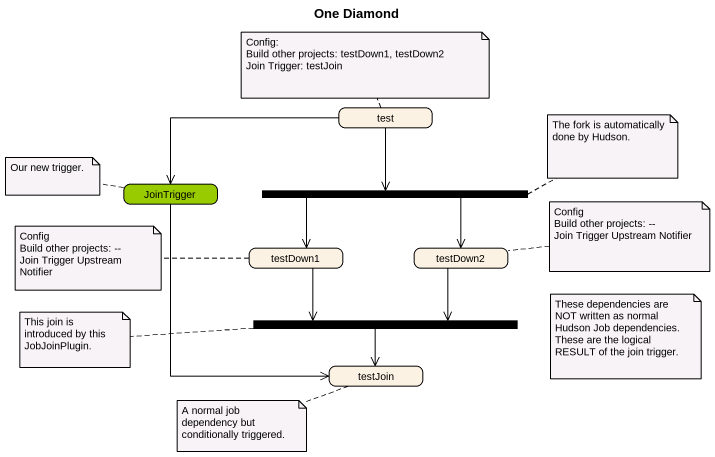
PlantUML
@startuml
title One Diamond
hide empty description
state test
state JoinTrigger #99CC00
state fork1 <<fork>>
state testDown1
state testDown2
state fork2 <<join>>
state testJoin
test -left-> JoinTrigger
test --> fork1
JoinTrigger --> testJoin
fork1 --> testDown1
fork1 --> testDown2
testDown1 --> fork2
testDown2 --> fork2
fork2 --> testJoin
note top of test
  Config:
  Build other projects: testDown1, testDown2
  Join Trigger: testJoin
end note
note right of fork1 : The fork is automatically done by Hudson.
note left of JoinTrigger : Our new trigger.
note right of testDown2
  Config
  Build other projects: --
  Join Trigger Upstream Notifier
end note
note left of testDown1
  Config
  Build other projects: --
  Join Trigger Upstream Notifier
end note
note left of fork2 : This join is introduced by this JobJoinPlugin.
note as N7
  These dependencies are NOT written as normal Hudson Job dependencies. These are the logical RESULT of the join trigger.
end note
note left of testJoin : A normal job dependency but conditionally triggered.
@enduml
